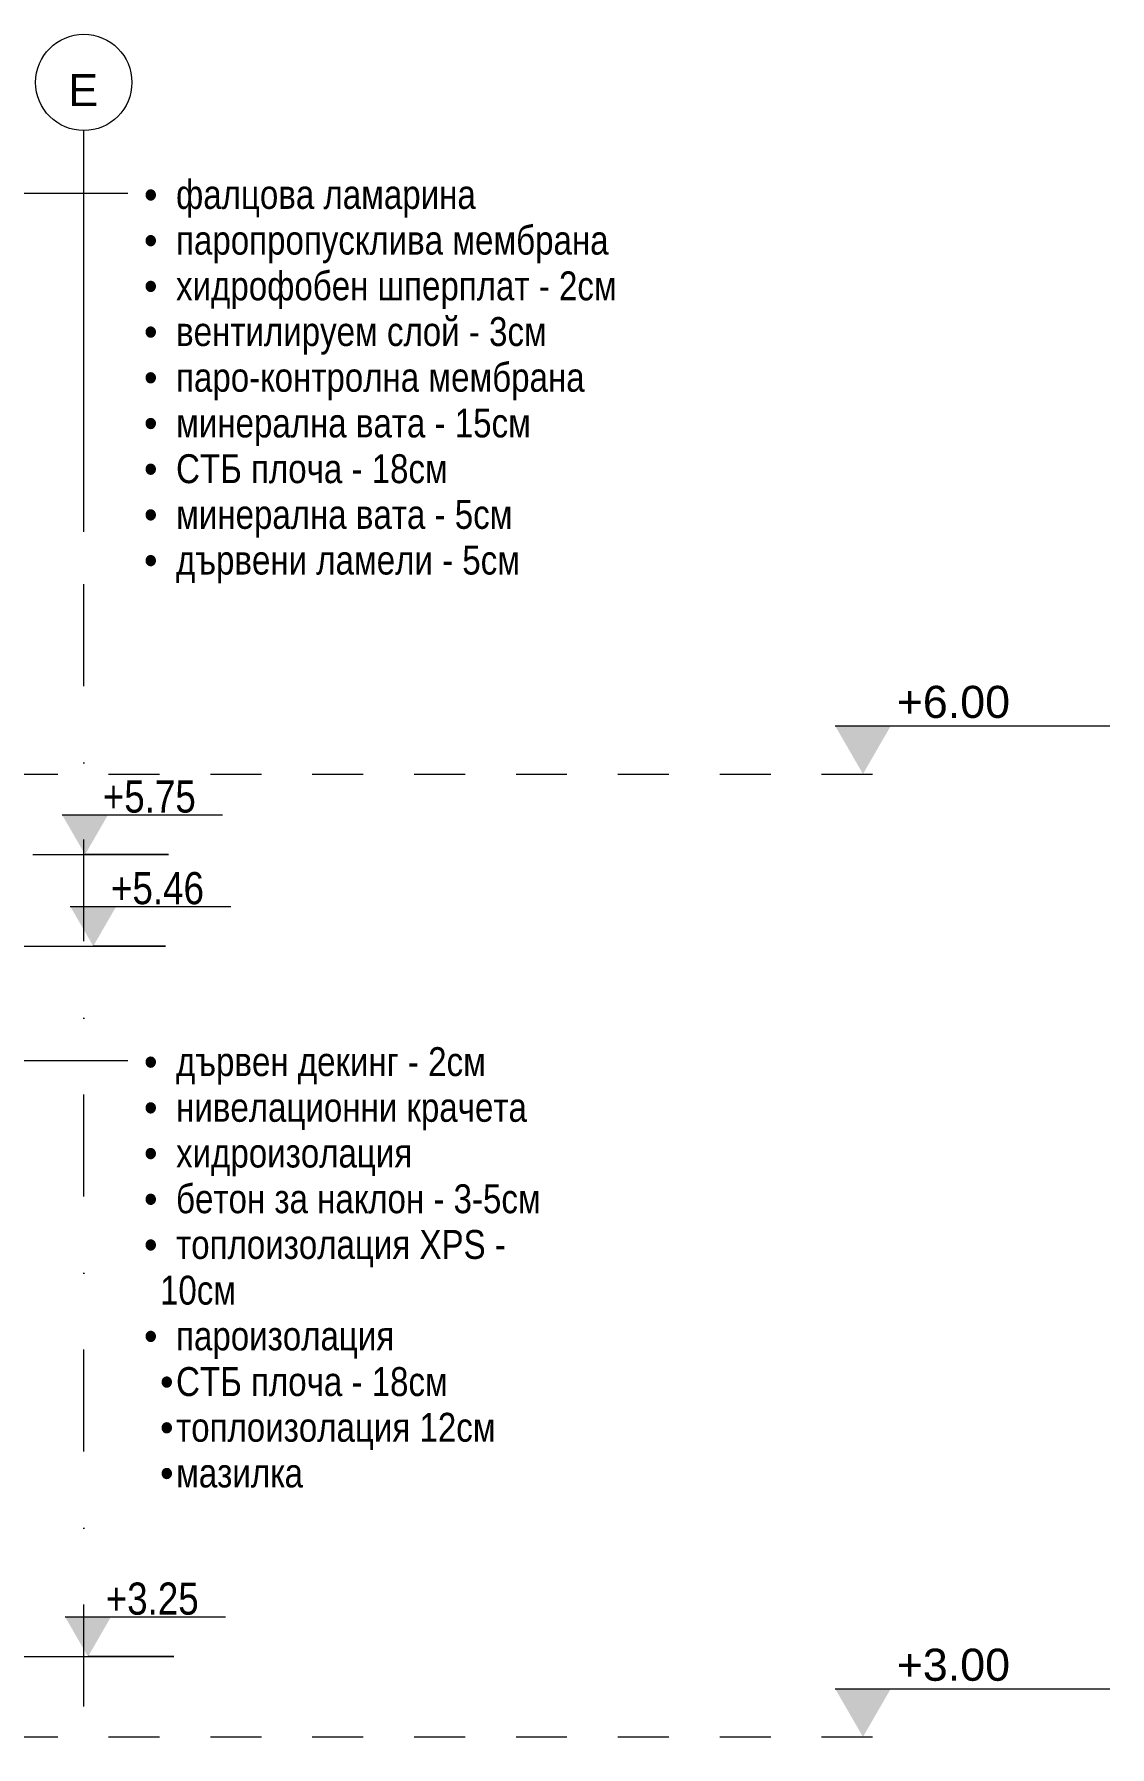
# Model space of a CAD drawing. Header units: centimetres. Extents: x -1370 to 284, y -187 to 830.
# Drawn here: x -60 to 276, y 297 to 830 of the extents above; entities that cross this region are included whole.
import ezdxf

# ---------------------------------------------------------------- set-up
doc = ezdxf.new("R2010")
doc.units = ezdxf.units.CM
doc.linetypes.add('Dash', pattern=[31.75, 15.875, -15.875])
doc.linetypes.add('Dash dot', pattern=[79.375, 31.75, -23.8125, 0, -23.8125])
for name, color, linetype, lineweight in [('A-ANNO-NOTE', 7, 'Continuous', 9), ('A-FLOR-LEVL', 7, 'Continuous', 9), ('G-ANNO-DIMS', 7, 'Continuous', 9), ('G-ANNO-TEXT', 7, 'Continuous', 9), ('S-GRID', 7, 'Continuous', 9), ('S-GRID-IDEN', 7, 'Continuous', 9)]:
    doc.layers.add(name, color=color, linetype=linetype, lineweight=lineweight)
doc.styles.add('Arial', font='arial.ttf', dxfattribs={"height": 10})
doc.styles.add('Arial Narrow_1', font='ARIALN.TTF', dxfattribs={"height": 10})
doc.styles.add('Arial Narrow_2', font='ARIALN.TTF', dxfattribs={"height": 9})

# ---------------------------------------------------------------- blocks, each defined once
blk = doc.blocks.new('Level - w_ name-271244-В-В')
at = {"layer": 'A-FLOR-LEVL'}
blk.add_hatch(color=256, dxfattribs=at).paths.add_polyline_path([(190.12, 15), (207.44, 15), (198.78, 0)])
blk.add_line((190.12, 15), (275.7, 15), dxfattribs=at)
blk = doc.blocks.new('Grid - TEC_GRID_CIRCLE-145857-В-В')
at = {"layer": 'S-GRID-IDEN'}
blk.add_circle((-234.09, 815.49), 15, dxfattribs=at)
blk = doc.blocks.new('Spot Elevations - ELEVATION_PROJECT-150941-В-В')
at = {"layer": 'A-ANNO-NOTE'}
blk.add_hatch(color=256, dxfattribs=at).paths.add_polyline_path([(-1114.25, 748.17), (-1099.94, 748.17), (-1107.09, 735.77)])
blk.add_line((-1114.25, 748.17), (-1064.25, 748.17), dxfattribs=at)

msp = doc.modelspace()

# ---------------------------------------------------------------- linework, layer by layer
at = {"layer": 'A-FLOR-LEVL', "linetype": 'Dash'}
for p, q in [((-1369.85, 600), (207.44, 600)), ((-1369.85, 300), (207.44, 300))]:
    msp.add_line(p, q, dxfattribs=at)
at = {"layer": 'G-ANNO-DIMS'}
for p, q in [((-59.97, 574.91), (-17.68, 574.91)), ((-17.68, 574.91), (-43.68, 574.91)), ((-69.1, 546.37), (-18.61, 546.37)), ((-18.61, 546.37), (-41.13, 546.37)), ((-109.34, 325), (-16.06, 325)), ((-16.06, 325), (-42.77, 325))]:
    msp.add_line(p, q, dxfattribs=at)
at = {"layer": 'G-ANNO-TEXT'}
for p, q in [((-154.39, 780.93), (-30.32, 780.93)), ((-199.06, 510.73), (-30.32, 510.73))]:
    msp.add_line(p, q, dxfattribs=at)
at = {"layer": 'S-GRID', "color": 1, "lineweight": 18, "true_color": 0xff0000}
msp.add_line((-44.09, 675.49), (-44.09, 800.49), dxfattribs=at)
at = {"layer": 'S-GRID', "color": 1, "linetype": 'Dash dot', "lineweight": 18, "true_color": 0xff0000}
msp.add_line((-44.09, -87.92), (-44.09, 675.49), dxfattribs=at)

# ---------------------------------------------------------------- block references
at = {"layer": 'A-FLOR-LEVL'}
for p in [(0, 600), (0, 300)]:
    msp.add_blockref('Level - w_ name-271244-В-В', p, dxfattribs=at)
at = {"layer": 'G-ANNO-DIMS'}
for p in [(1063.41, -160.86), (1065.96, -189.41), (1064.33, -410.77)]:
    msp.add_blockref('Spot Elevations - ELEVATION_PROJECT-150941-В-В', p, dxfattribs=at)
at = {"layer": 'S-GRID-IDEN'}
msp.add_blockref('Grid - TEC_GRID_CIRCLE-145857-В-В', (190, 0), dxfattribs=at)

# ---------------------------------------------------------------- texts
at = {"layer": 'A-FLOR-LEVL', "char_height": 10, "width": 36.4, "attachment_point": 4, "line_spacing_factor": 0.936439, "style": 'Arial'}
for s, insert in [('\\pt5,10,15,20,25,30,35,40,45,50,55,60,65,70,75,80,85,90,95,100,105,110,115,120,125,130,135,140,145,150,155,160;+6.00', (209.28, 622.41)), ('\\pt5,10,15,20,25,30,35,40,45,50,55,60,65,70,75,80,85,90,95,100,105,110,115,120,125,130,135,140,145,150,155,160;+3.00', (209.28, 322.41))]:
    msp.add_mtext(s, dxfattribs=dict(at, insert=insert))
at = {"layer": 'G-ANNO-DIMS', "char_height": 10, "width": 34.7536, "attachment_point": 1, "line_spacing_factor": 0.974696, "style": 'Arial Narrow_1'}
for s, insert in [('+5.75', (-38.16, 597.99)), ('+5.46', (-35.61, 569.45)), ('+3.25', (-37.25, 348.09))]:
    msp.add_mtext(s, dxfattribs=dict(at, insert=insert))
at = {"layer": 'G-ANNO-TEXT', "char_height": 9, "attachment_point": 1, "line_spacing_factor": 0.949189, "style": 'Arial Narrow_2'}
for s, insert, width in [('\\pi-5.00004,l5.00004,t9.99999,15.00003,19.99998,25.00002,29.99997,35.00001,39.99996,45,50.00004,54.99999,60.00003,64.99998,70.00002,74.99997,80.00001,84.99996,90,95.00004,99.99999,105.00003,109.99998,115.00002,119.99997,125.00001,129.99996,135,140.00004,144.99999,150.00003,154.99998,160.00002;{\\fSymbol|b0|i0|c2|p18;·^I\\fArial Narrow|b0|i0|c204|p34;фалцова ламарина\\P\\fSymbol|b0|i0|c2|p18;·^I\\fArial Narrow|b0|i0|c204|p34;паропропусклива мембрана\\P\\fSymbol|b0|i0|c2|p18;·^I\\fArial Narrow|b0|i0|c204|p34;хидрофобен шперплат }- 2{\\fArial Narrow|b0|i0|c204|p34;см\\P\\fSymbol|b0|i0|c2|p18;·^I\\fArial Narrow|b0|i0|c204|p34;вентилируем слой }- 3{\\fArial Narrow|b0|i0|c204|p34;см\\P\\fSymbol|b0|i0|c2|p18;·^I\\fArial Narrow|b0|i0|c204|p34;паро}-{\\fArial Narrow|b0|i0|c204|p34;контролна мембрана\\P\\fSymbol|b0|i0|c2|p18;·^I\\fArial Narrow|b0|i0|c204|p34;минерална вата }- 15{\\fArial Narrow|b0|i0|c204|p34;см\\P\\fSymbol|b0|i0|c2|p18;·^I\\fArial Narrow|b0|i0|c204|p34;СТБ плоча }- 18{\\fArial Narrow|b0|i0|c204|p34;см\\P\\fSymbol|b0|i0|c2|p18;·^I\\fArial Narrow|b0|i0|c204|p34;минерална вата }- 5{\\fArial Narrow|b0|i0|c204|p34;см\\P\\fSymbol|b0|i0|c2|p18;·^I\\fArial Narrow|b0|i0|c204|p34;дървени ламели }- 5{\\fArial Narrow|b0|i0|c204|p34;см}', (-25.32, 785.08), 202.75), ('\\pi-5.00004,l5.00004,t9.99999,15.00003,19.99998,25.00002,29.99997,35.00001,39.99996,45,50.00004,54.99999,60.00003,64.99998,70.00002,74.99997,80.00001,84.99996,90,95.00004,99.99999,105.00003,109.99998,115.00002,119.99997,125.00001,129.99996,135,140.00004,144.99999,150.00003,154.99998,160.00002;{\\fSymbol|b0|i0|c2|p18;·^I\\fArial Narrow|b0|i0|c204|p34;дървен декинг }- 2{\\fArial Narrow|b0|i0|c204|p34;см\\P\\fSymbol|b0|i0|c2|p18;·^I\\fArial Narrow|b0|i0|c204|p34;нивелационни крачета\\P\\fSymbol|b0|i0|c2|p18;·^I\\fArial Narrow|b0|i0|c204|p34;хидроизолация \\P\\fSymbol|b0|i0|c2|p18;·^I\\fArial Narrow|b0|i0|c204|p34;бетон за наклон }- 3-5{\\fArial Narrow|b0|i0|c204|p34;см\\P\\fSymbol|b0|i0|c2|p18;·^I\\fArial Narrow|b0|i0|c204|p34;топлоизолация }XPS - \\P\\pi0,t5.00004,9.99999,15.00003,19.99998,25.00002,29.99997,35.00001,39.99996,45,50.00004,54.99999,60.00003,64.99998,70.00002,74.99997,80.00001,84.99996,90,95.00004,99.99999,105.00003,109.99998,115.00002,119.99997,125.00001,129.99996,135,140.00004,144.99999,150.00003,154.99998,160.00002;10{\\fArial Narrow|b0|i0|c204|p34;см\\P\\pi-5.00004,t9.99999,15.00003,19.99998,25.00002,29.99997,35.00001,39.99996,45,50.00004,54.99999,60.00003,64.99998,70.00002,74.99997,80.00001,84.99996,90,95.00004,99.99999,105.00003,109.99998,115.00002,119.99997,125.00001,129.99996,135,140.00004,144.99999,150.00003,154.99998,160.00002;\\fSymbol|b0|i0|c2|p18;·^I\\fArial Narrow|b0|i0|c204|p34;пароизолация\\P\\fSymbol|b0|i0|c2|p18;·^I\\fArial Narrow|b0|i0|c204|p34;СТБ плоча }- 18{\\fArial Narrow|b0|i0|c204|p34;см\\P\\fSymbol|b0|i0|c2|p18;·^I\\fArial Narrow|b0|i0|c204|p34;топлоизолация }12{\\fArial Narrow|b0|i0|c204|p34;см\\P\\fSymbol|b0|i0|c2|p18;·^I\\fArial Narrow|b0|i0|c204|p34;мазилка}', (-25.32, 514.89), 133.2695)]:
    msp.add_mtext(s, dxfattribs=dict(at, insert=insert, width=width))
at = {"layer": 'S-GRID-IDEN', "insert": (-44.27, 813.11), "char_height": 10, "width": 9.9, "attachment_point": 5, "line_spacing_factor": 0.936439, "style": 'Arial'}
msp.add_mtext('\\pt50,100,150,200,250,300,350,400,450,500,550,600,650,700,750,800,850,900,950,1000,1050,1100,1150,1200,1250,1300,1350,1400,1450,1500,1550,1600;{\\fArial|b0|i0|c204|p34;Е}', dxfattribs=at)

doc.saveas('drawing.dxf')
